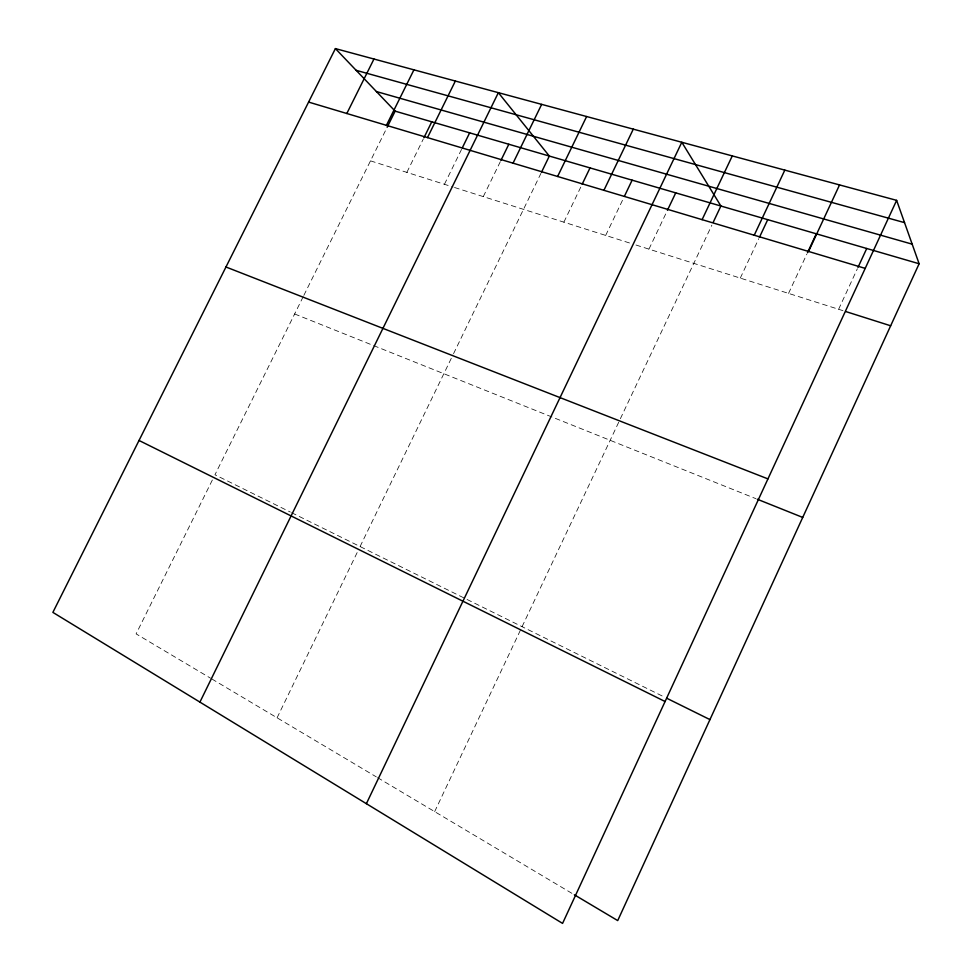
<?xml version="1.0" encoding="UTF-8"?>
<svg xmlns="http://www.w3.org/2000/svg" width="972" height="972" viewBox="0 0 972 972"><rect width="100%" height="100%" fill="white"/><g stroke="black" fill="none" stroke-linecap="round" stroke-linejoin="round"><path stroke-width="0.73" stroke-dasharray="4.86 3.65" d="M838.617 309.278L857.365 268.758M788.535 293.398L806.833 254.117M740.287 278.101L758.792 238.687M434.666 811.62L520.798 629.382M522.073 626.685L619.747 420.038M620.379 418.689L711.869 225.14M648.956 249.136L666.804 211.629M605.678 235.418L623.745 197.68M563.882 222.163L581.523 185.543M277.081 717.81L358.79 549.204M360.077 546.556L452.903 355.023M453.547 353.687L540.93 173.38M483.291 196.611L500.301 161.704M444.435 184.291L461.688 149.093M406.855 172.372L423.257 139.118M212.346 480.034L136.116 633.89L210.56 678.201M303.191 296.691L214.958 474.773L290.3 512.037M303.859 295.354L386.479 128.608M370.502 160.854L453.061 187.025M454.507 187.487L630.196 243.194M635.967 245.017L842.955 310.651M294.638 313.968L755.912 498.672M291.612 512.694L664.253 696.997M211.835 678.966L376.298 776.871M377.586 777.649L573.067 894.021"/><path stroke-width="1.46" d="M896.634 200.354L562.569 923.4L52.877 612.384L335.401 48.6L896.634 200.354L919.123 263.752L617.718 920.593L574.343 894.775M857.984 267.409L866.732 248.492M807.465 252.769L816.298 233.802M808.546 251.456L839.553 184.923M754.236 235.224L784.817 170.124M759.436 237.326L767.722 219.66M702.1 219.648L732.281 155.909M713.156 222.406L720.896 206.015L681.809 142.264L366.383 803.686M667.436 210.28L675.734 192.869M603.916 190.318L633.294 129.142M624.389 196.344L632.128 180.172M582.179 184.182L590.028 167.901M541.586 172.044L549.326 156.055L498.357 92.668L199.916 702.112M557.612 176.479L586.614 116.531M513.046 163.162L541.659 104.369M500.957 160.368L508.818 144.257M462.356 147.744L469.646 132.848M423.913 137.781L431.775 121.816M427.498 137.599L455.358 81.041M386.419 125.327L413.926 69.838M387.148 127.271L395.13 111.148L335.401 48.6M346.822 113.505L373.965 59.025M356.141 70.312L904.531 222.637M376.419 91.55L912.161 244.154M395.13 111.148L919.123 263.752M308.598 102.084L865.202 268.381M845.847 311.575L890.656 325.778M225.954 266.996L767.941 478.892M757.297 499.231L802.714 517.42M666.938 698.333L709.949 719.608M139.032 440.462L665.079 701.529"/></g></svg>
